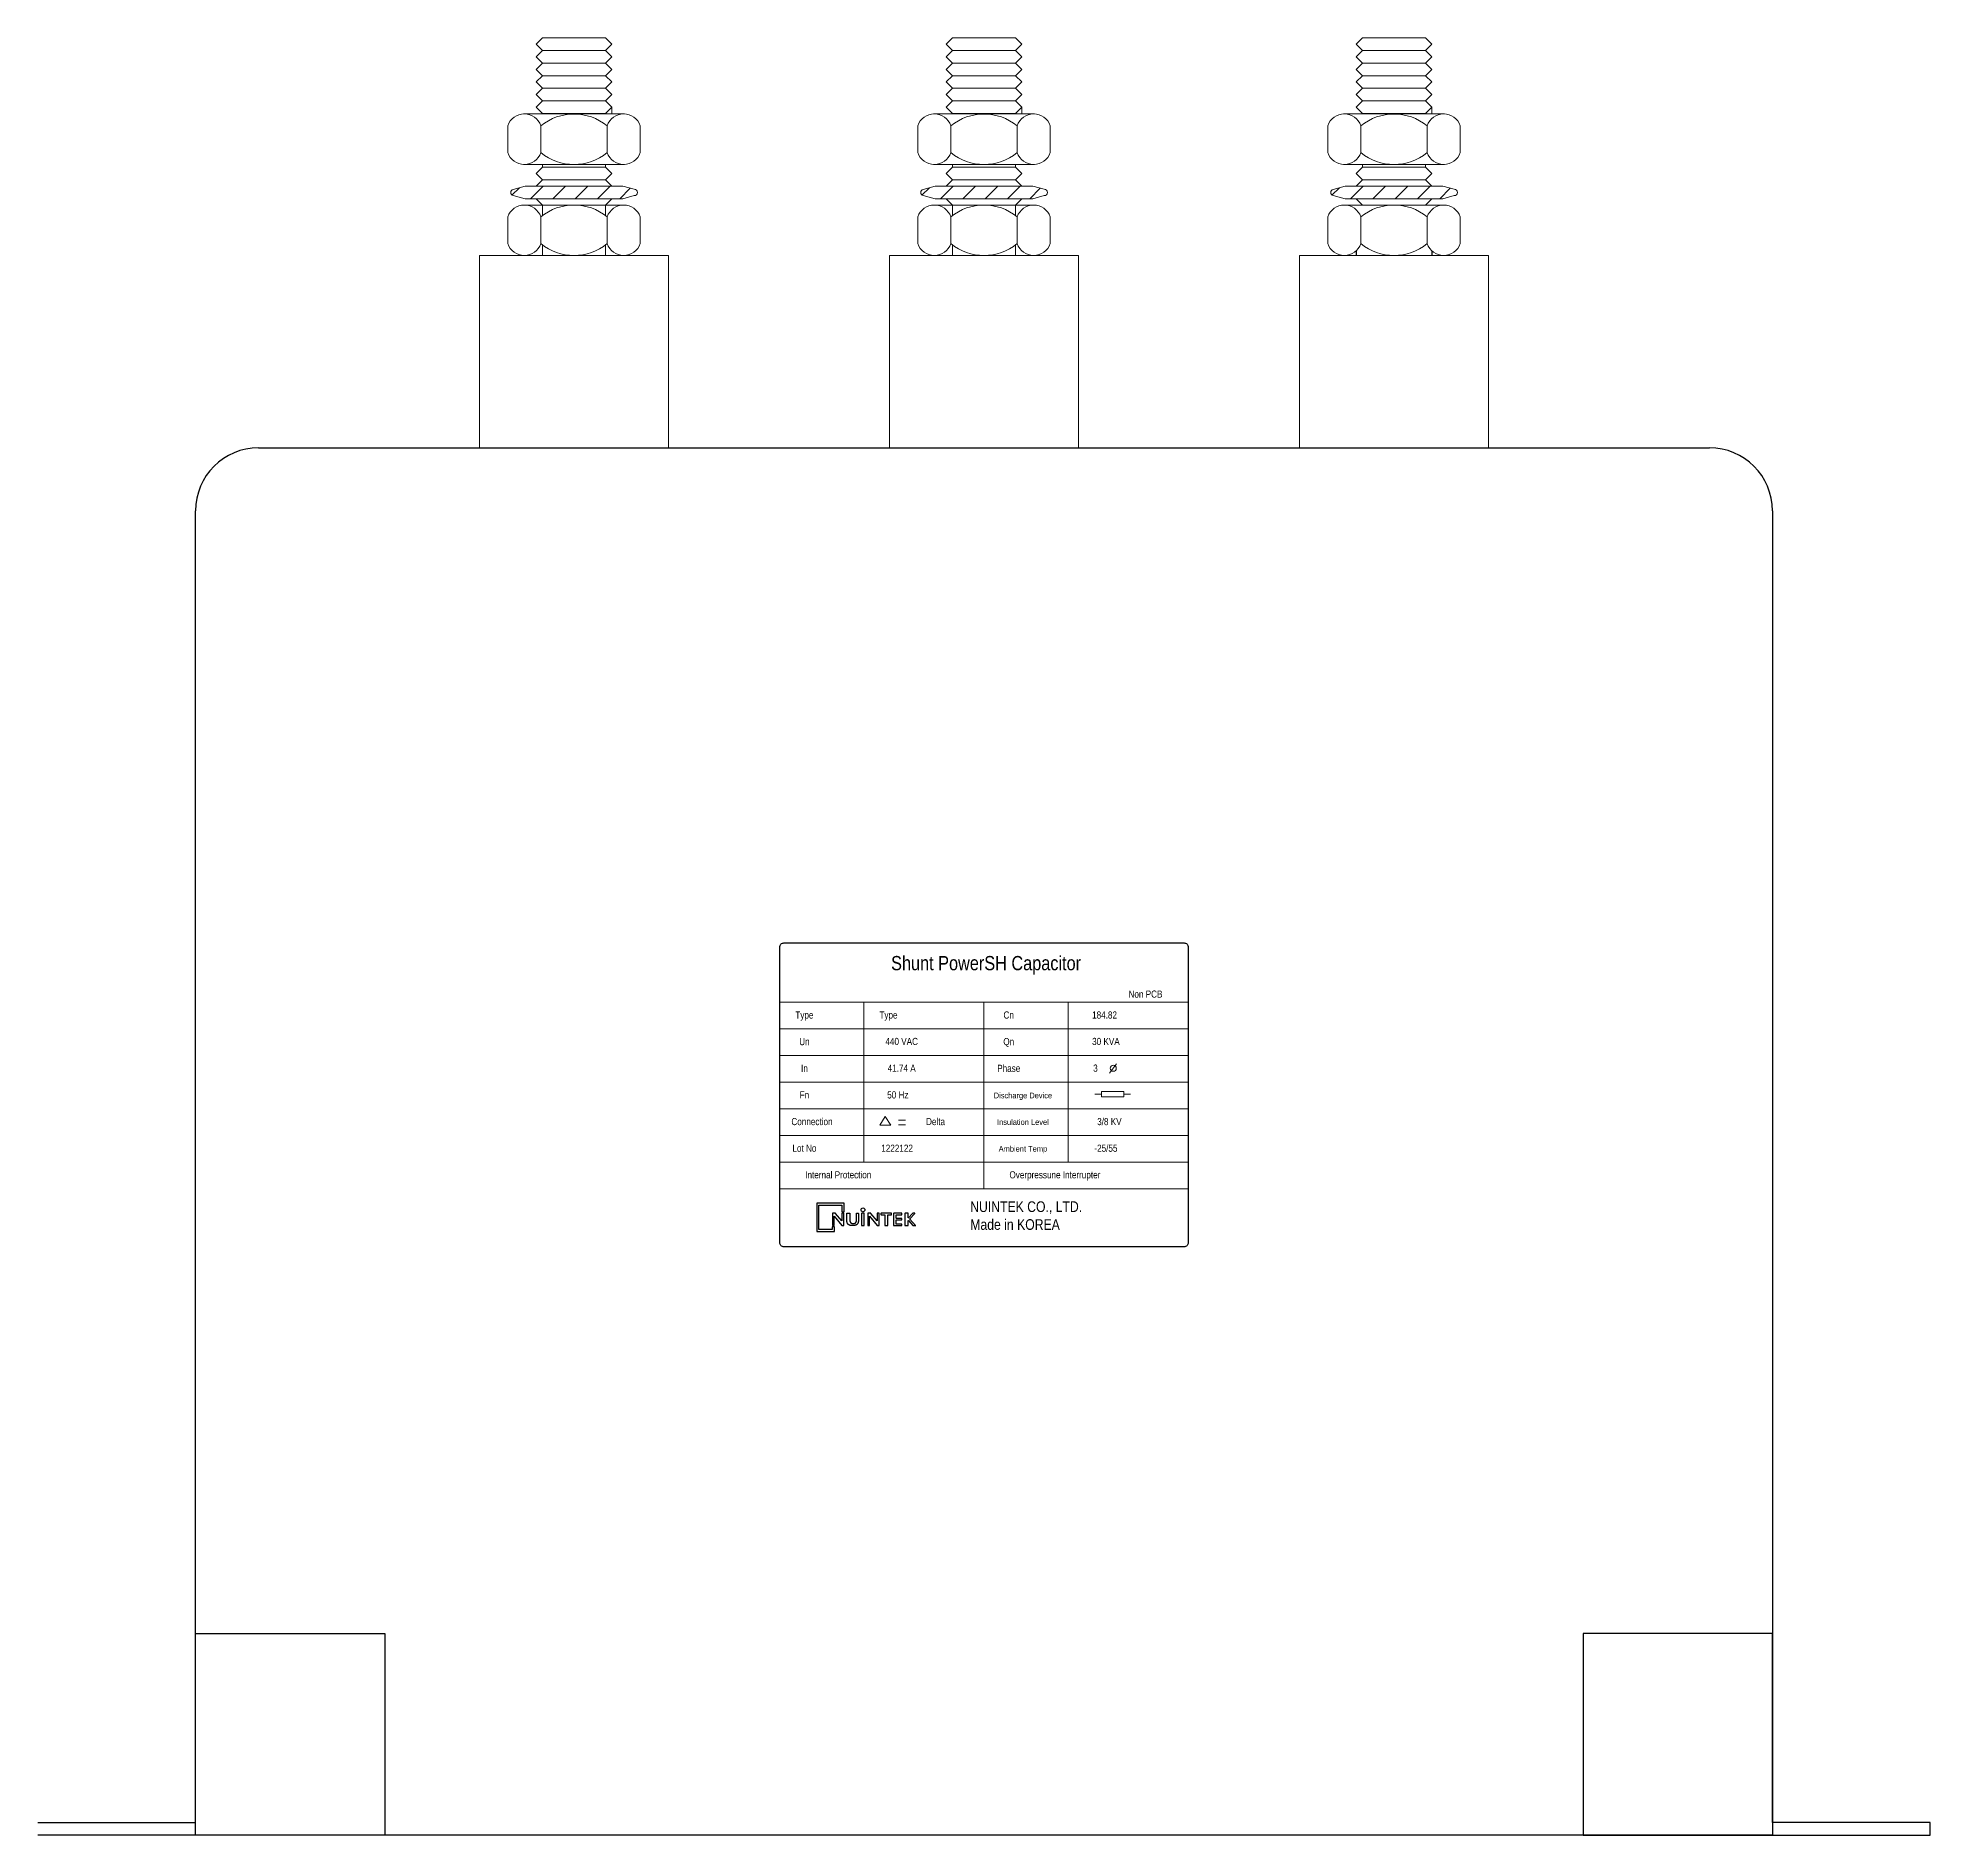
# Model space of a CAD drawing. Header units: millimetres. Extents: x 0 to 300, y 0 to 285.
import ezdxf
from ezdxf.enums import TextEntityAlignment as Align

# ---------------------------------------------------------------- set-up
doc = ezdxf.new("R2010")
doc.units = ezdxf.units.MM
doc.layers.add('00', color=7, linetype='Continuous', lineweight=0)
doc.styles.add('Helvetica-Narrow', font='txt')

# ---------------------------------------------------------------- blocks, each defined once
blk = doc.blocks.new('Nuintek')
at = {"color": 150}
blk.add_lwpolyline([(1.82, 2.33), (1.82, 3.83), (-2.8, 3.83), (-2.8, 3.83), (-2.8, -0.99), (0.18, -0.99), (0.18, -0.23), (-0.18, -0.23), (-0.18, -0.63), (-2.44, -0.63), (-2.44, 3.47), (1.45, 3.47), (1.45, 2.33)], close=True, dxfattribs=at)
for points in [[(-0.11, 0), (0.11, 0, 0.414214), (0.15, 0.04), (0.15, 1.58, -0.70472), (0.17, 1.59), (1.45, 0.03, 0.224867), (1.51, 0), (1.75, 0, 0.414214), (1.79, 0.04), (1.79, 2.07, 0.414214), (1.75, 2.11), (1.49, 2.11, 0.414214), (1.45, 2.07), (1.45, 0.81, -0.706602), (1.43, 0.8), (0.4, 2.08, 0.226187), (0.34, 2.11), (-0.11, 2.11, 0.414214), (-0.15, 2.07), (-0.15, 0.04, 0.414214)], [(4.82, 2.07), (4.82, 0.04, 0.414214), (4.86, 0), (5.23, 0, 0.414214), (5.27, 0.04), (5.27, 2.07, 0.414214), (5.23, 2.11), (4.86, 2.11, 0.414214)], [(5.89, 0), (6.12, 0, 0.414214), (6.16, 0.04), (6.16, 1.58, -0.70472), (6.18, 1.59), (7.45, 0.03, 0.224867), (7.52, 0), (7.76, 0, 0.414214), (7.8, 0.04), (7.8, 2.07, 0.414214), (7.76, 2.11), (7.5, 2.11, 0.414214), (7.46, 2.07), (7.46, 0.81, -0.706602), (7.44, 0.8), (6.4, 2.08, 0.226187), (6.34, 2.11), (5.89, 2.11, 0.414214), (5.85, 2.07), (5.85, 0.04, 0.414214)], [(9.86, 2.11), (8.15, 2.11, 0.414214), (8.11, 2.07), (8.11, 1.89, 0.414214), (8.15, 1.85), (8.74, 1.85, -0.414214), (8.78, 1.81), (8.78, 0.04, 0.414214), (8.82, 0), (9.26, 0, 0.414214), (9.3, 0.04), (9.3, 1.81, -0.414214), (9.34, 1.85), (9.86, 1.85, 0.414214), (9.9, 1.89), (9.9, 2.07, 0.414214)], [(11.68, 2.11), (10.37, 2.11, 0.414214), (10.22, 1.96), (10.22, 0.15, 0.414214), (10.37, 0), (11.68, 0), (11.68, 0.26), (10.74, 0.26, -0.414214), (10.7, 0.3), (10.7, 0.94, -0.414214), (10.74, 0.98), (11.66, 0.98), (11.66, 1.24), (10.74, 1.24, -0.414214), (10.7, 1.28), (10.7, 1.81, -0.414214), (10.74, 1.85), (11.68, 1.85)], [(13.02, 1.14), (13.86, 2.07, 0.650559), (13.85, 2.11), (13.58, 2.11, 0.208632), (13.47, 2.06), (12.77, 1.31, -0.681762), (12.75, 1.31), (12.75, 2.07, 0.414214), (12.71, 2.11), (12.23, 2.11, 0.414214), (12.19, 2.07), (12.19, 0.04, 0.414214), (12.23, 0), (12.71, 0, 0.414214), (12.75, 0.04), (12.75, 0.88, -0.687152), (12.77, 0.89), (13.52, 0.05, 0.212465), (13.64, 0), (13.99, 0, 0.656311), (14.01, 0.04), (13.02, 1.09, -0.390361)]]:
    blk.add_lwpolyline(points, format="xyb", close=True, dxfattribs=at)
blk.add_circle((5.04, 2.69), 0.326, dxfattribs=at)
blk.add_rational_spline([(2.31, 0.85), (2.31, 0.53), (2.41, 0.3), (2.61, 0.16), (2.75, 0.05), (2.95, 0), (3.2, 0), (3.44, 0), (3.82, 0.05), (3.97, 0.16), (4.17, 0.3), (4.27, 0.53), (4.27, 0.85), (4.27, 1.26), (4.27, 1.66), (4.27, 2.07), (4.27, 2.09), (4.25, 2.11), (4.23, 2.11), (4.14, 2.11), (4.06, 2.11), (3.97, 2.11), (3.95, 2.11), (3.93, 2.09), (3.93, 2.07), (3.93, 1.66), (3.93, 1.25), (3.93, 0.83), (3.93, 0.69), (3.88, 0.57), (3.78, 0.48), (3.68, 0.4), (3.54, 0.36), (3.38, 0.36), (3.21, 0.36), (3.08, 0.4), (2.98, 0.48), (2.88, 0.57), (2.83, 0.69), (2.83, 0.83), (2.83, 1.25), (2.83, 1.66), (2.83, 2.07), (2.83, 2.08), (2.83, 2.09), (2.82, 2.1), (2.81, 2.11), (2.8, 2.11), (2.79, 2.11), (2.64, 2.11), (2.5, 2.11), (2.35, 2.11), (2.34, 2.11), (2.33, 2.11), (2.32, 2.1), (2.31, 2.09), (2.31, 2.08), (2.31, 2.07), (2.31, 1.66), (2.31, 1.26), (2.31, 0.85)], [1, 1, 1, 1, 1, 1, 1, 1, 1, 1, 1, 1, 1, 1, 1, 1, 0.804737854124, 0.804737854124, 1, 1, 1, 1, 0.804737854124, 0.804737854124, 1, 1, 1, 1, 1, 1, 1, 1, 1, 1, 1, 1, 1, 1, 1, 1, 1, 1, 1, 0.949253021674, 0.949253021674, 1, 0.949253021674, 0.949253021674, 1, 1, 1, 1, 0.949253021674, 0.949253021674, 1, 0.949253021674, 0.949253021674, 1, 1, 1, 1], degree=3, knots=[0, 0, 0, 0, 1, 1, 1, 2, 2, 2, 3, 3, 3, 4, 4, 4, 5, 5, 5, 6.570796, 6.570796, 6.570796, 7.570796, 7.570796, 7.570796, 9.141593, 9.141593, 9.141593, 10.141593, 10.141593, 10.141593, 11.141593, 11.141593, 11.141593, 12.141593, 12.141593, 12.141593, 13.141593, 13.141593, 13.141593, 14.141593, 14.141593, 14.141593, 15.141593, 15.141593, 15.141593, 15.926991, 15.926991, 15.926991, 16.712389, 16.712389, 16.712389, 17.712389, 17.712389, 17.712389, 18.497787, 18.497787, 18.497787, 19.283185, 19.283185, 19.283185, 20.283185, 20.283185, 20.283185, 20.283185], dxfattribs=at)
blk = doc.blocks.new('*U471')
at = {"color": 74, "lineweight": 5}
for p, q in [((-70, 120.63), (-71, 121.63)), ((-60, 120.63), (-70, 120.63)), ((-60, 120.63), (-59, 121.63)), ((-5, 120.63), (-6, 121.63)), ((5, 120.63), (-5, 120.63)), ((5, 120.63), (6, 121.63)), ((60, 120.63), (59, 121.63)), ((70, 120.63), (60, 120.63)), ((70, 120.63), (71, 121.63)), ((-70, 118.63), (-71, 119.63)), ((-70, 116.63), (-71, 117.63)), ((-70, 116.63), (-71, 117.63)), ((-60, 118.63), (-70, 118.63)), ((-60, 118.63), (-59, 119.63)), ((-60, 116.63), (-59, 117.63)), ((-60, 116.63), (-59, 117.63)), ((-5, 118.63), (-6, 119.63)), ((-5, 116.63), (-6, 117.63)), ((-5, 116.63), (-6, 117.63)), ((5, 118.63), (-5, 118.63)), ((5, 118.63), (6, 119.63)), ((5, 116.63), (6, 117.63)), ((5, 116.63), (6, 117.63)), ((60, 118.63), (59, 119.63)), ((60, 116.63), (59, 117.63)), ((60, 116.63), (59, 117.63)), ((70, 118.63), (60, 118.63)), ((70, 118.63), (71, 119.63)), ((70, 116.63), (71, 117.63)), ((70, 116.63), (71, 117.63)), ((-70, 114.63), (-71, 115.63)), ((-70, 114.63), (-71, 115.63)), ((-60, 116.63), (-70, 116.63)), ((-60, 116.63), (-70, 116.63)), ((-60, 114.63), (-70, 114.63)), ((-60, 114.63), (-70, 114.63)), ((-60, 114.63), (-59, 115.63)), ((-60, 114.63), (-59, 115.63)), ((-5, 114.63), (-6, 115.63)), ((-5, 114.63), (-6, 115.63)), ((5, 116.63), (-5, 116.63)), ((5, 116.63), (-5, 116.63)), ((5, 114.63), (-5, 114.63)), ((5, 114.63), (-5, 114.63)), ((5, 114.63), (6, 115.63)), ((5, 114.63), (6, 115.63)), ((60, 114.63), (59, 115.63)), ((60, 114.63), (59, 115.63)), ((70, 116.63), (60, 116.63)), ((70, 116.63), (60, 116.63)), ((70, 114.63), (60, 114.63)), ((70, 114.63), (60, 114.63)), ((70, 114.63), (71, 115.63)), ((70, 114.63), (71, 115.63)), ((-70, 112.63), (-71, 113.63)), ((-70, 110.63), (-71, 111.63)), ((-60, 112.63), (-70, 112.63)), ((-60, 112.63), (-59, 113.63)), ((-60, 110.63), (-59, 111.63)), ((-5, 112.63), (-6, 113.63)), ((-5, 110.63), (-6, 111.63)), ((5, 112.63), (-5, 112.63)), ((5, 112.63), (6, 113.63)), ((5, 110.63), (6, 111.63)), ((60, 112.63), (59, 113.63)), ((60, 110.63), (59, 111.63)), ((70, 112.63), (60, 112.63)), ((70, 112.63), (71, 113.63)), ((70, 110.63), (71, 111.63)), ((-60, 110.63), (-70, 110.63)), ((5, 110.63), (-5, 110.63)), ((70, 110.63), (60, 110.63)), ((-70, 102.12), (-70, 102.56)), ((-60, 102.12), (-70, 102.12)), ((-60, 102.12), (-60, 102.56)), ((-5, 102.12), (-5, 102.56)), ((5, 102.12), (-5, 102.12)), ((5, 102.12), (5, 102.56)), ((60, 102.12), (60, 102.56)), ((70, 102.12), (60, 102.12)), ((70, 102.12), (70, 102.56)), ((-72.75, 99.11), (-74.65, 98.6)), ((-72.75, 99.11), (-70.5, 99.11)), ((-72.75, 99.11), (-57.25, 99.11)), ((-71.88, 97.11), (-69.88, 99.11)), ((-70, 100.12), (-71, 101.12)), ((-70.99, 99.11), (-71, 99.12)), ((-70.99, 99.11), (-71, 99.12)), ((-60, 100.12), (-70, 100.12)), ((-68.35, 97.11), (-66.35, 99.11)), ((-64.81, 97.11), (-62.81, 99.11)), ((-61.27, 97.11), (-59.27, 99.11)), ((-60, 100.12), (-59, 101.12)), ((-57.25, 99.11), (-59.5, 99.11)), ((-59.01, 99.11), (-59, 99.12)), ((-59.01, 99.11), (-59, 99.12)), ((-55.44, 98.61), (-57.25, 99.11)), ((-7.75, 99.11), (-9.65, 98.6)), ((-7.75, 99.11), (7.75, 99.11)), ((-7.75, 99.11), (-5.5, 99.11)), ((-6.88, 97.11), (-4.88, 99.11)), ((-5, 100.12), (-6, 101.12)), ((-5.99, 99.11), (-6, 99.12)), ((-5.99, 99.11), (-6, 99.12)), ((5, 100.12), (-5, 100.12)), ((-3.35, 97.11), (-1.35, 99.11)), ((0.19, 97.11), (2.19, 99.11)), ((3.73, 97.11), (5.73, 99.11)), ((5, 100.12), (6, 101.12)), ((7.75, 99.11), (5.5, 99.11)), ((5.99, 99.11), (6, 99.12)), ((5.99, 99.11), (6, 99.12)), ((9.56, 98.61), (7.75, 99.11)), ((57.25, 99.11), (55.35, 98.6)), ((57.25, 99.11), (59.5, 99.11)), ((57.25, 99.11), (72.75, 99.11)), ((58.12, 97.11), (60.12, 99.11)), ((60, 100.12), (59, 101.12)), ((59.01, 99.11), (59, 99.12)), ((59.01, 99.11), (59, 99.12)), ((70, 100.12), (60, 100.12)), ((61.65, 97.11), (63.65, 99.11)), ((65.19, 97.11), (67.19, 99.11)), ((68.73, 97.11), (70.73, 99.11)), ((70, 100.12), (71, 101.12)), ((72.75, 99.11), (70.5, 99.11)), ((70.99, 99.11), (71, 99.12)), ((70.99, 99.11), (71, 99.12)), ((74.56, 98.61), (72.75, 99.11)), ((-74.83, 97.7), (-73.66, 98.86)), ((-72.75, 97.11), (-74.65, 97.62)), ((-70.5, 97.11), (-72.75, 97.11)), ((-57.25, 97.11), (-72.75, 97.11)), ((-70, 96.12), (-71, 97.12)), ((-70, 96.12), (-70, 94.44)), ((-60, 96.12), (-70, 96.12)), ((-60, 96.12), (-70, 96.12)), ((-60, 96.12), (-59, 97.12)), ((-60, 96.12), (-59, 97.12)), ((-60, 96.12), (-60, 94.44)), ((-57.25, 97.11), (-59.5, 97.11)), ((-57.74, 97.11), (-56.07, 98.78)), ((-55.44, 97.61), (-57.25, 97.11)), ((-9.83, 97.7), (-8.66, 98.86)), ((-7.75, 97.11), (-9.65, 97.62)), ((7.75, 97.11), (-7.75, 97.11)), ((-5.5, 97.11), (-7.75, 97.11)), ((-5, 96.12), (-6, 97.12)), ((-5, 96.12), (-5, 94.44)), ((5, 96.12), (-5, 96.12)), ((5, 96.12), (-5, 96.12)), ((5, 96.12), (6, 97.12)), ((5, 96.12), (6, 97.12)), ((5, 96.12), (5, 94.44)), ((7.75, 97.11), (5.5, 97.11)), ((7.26, 97.11), (8.93, 98.78)), ((9.56, 97.61), (7.75, 97.11)), ((55.17, 97.7), (56.34, 98.86)), ((57.25, 97.11), (55.35, 97.62)), ((59.5, 97.11), (57.25, 97.11)), ((72.75, 97.11), (57.25, 97.11)), ((60, 96.12), (59, 97.12)), ((70, 96.12), (60, 96.12)), ((70, 96.12), (60, 96.12)), ((70, 96.12), (71, 97.12)), ((70, 96.12), (71, 97.12)), ((72.75, 97.11), (70.5, 97.11)), ((72.26, 97.11), (73.93, 98.78)), ((74.56, 97.61), (72.75, 97.11)), ((-75.5, 90), (-75.5, 94.25)), ((-54.5, 90), (-54.5, 94.25)), ((-10.5, 90), (-10.5, 94.25)), ((10.5, 90), (10.5, 94.25)), ((54.5, 90), (54.5, 94.25)), ((75.5, 90), (75.5, 94.25)), ((-50, 88.12), (-80, 88.12)), ((-80, 88.12), (-80, 57.63)), ((-70, 89.8), (-70, 88.12)), ((-60, 89.8), (-60, 88.12)), ((-50, 57.63), (-50, 88.12)), ((15, 88.12), (-15, 88.12)), ((-15, 88.12), (-15, 57.63)), ((-15, 88.12), (-15, 57.63)), ((-15, 88.12), (-15, 57.63)), ((-5, 89.8), (-5, 88.12)), ((5, 89.8), (5, 88.12)), ((15, 57.63), (15, 88.12)), ((15, 57.63), (15, 88.12)), ((15, 57.63), (15, 88.12)), ((80, 88.12), (50, 88.12)), ((50, 88.12), (50, 57.63)), ((50, 88.12), (50, 57.63)), ((50, 88.12), (50, 57.63)), ((80, 57.63), (80, 88.12)), ((80, 57.63), (80, 88.12)), ((80, 57.63), (80, 88.12)), ((-50, 57.63), (-50, 86.12)), ((15, 57.63), (15, 86.12)), ((15, 57.63), (15, 86.12)), ((15, 57.63), (15, 86.12)), ((80, 57.63), (80, 86.12)), ((80, 57.63), (80, 86.12)), ((80, 57.63), (80, 86.12)), ((-65, 57.63), (-50, 57.63)), ((0, 57.63), (15, 57.63)), ((0, 57.63), (15, 57.63)), ((0, 57.63), (15, 57.63)), ((65, 57.63), (80, 57.63)), ((65, 57.63), (80, 57.63)), ((65, 57.63), (80, 57.63)), ((0, -20.89), (13.2, -20.89)), ((0, -20.89), (13.2, -20.89)), ((0, -20.89), (13.2, -20.89))]:
    blk.add_line(p, q, dxfattribs=at)
at = {"color": 74}
for p, q in [((59, 88.85), (59, 88.12)), ((71.01, 88.84), (71.01, 88.12)), ((-115, 57.63), (115, 57.63)), ((-115, 57.63), (115, 57.63)), ((-125, -162.37), (-125, 47.63)), ((125, 47.63), (125, -162.37)), ((-125, -160.37), (-125, -130.37)), ((-125, -130.37), (-95, -130.37)), ((-95, -130.37), (-95, -162.37)), ((95, -130.37), (95, -162.37)), ((125, -130.37), (95, -130.37)), ((125, -160.37), (125, -130.37)), ((-150, -160.37), (-125, -160.37)), ((150, -160.37), (125, -160.37)), ((150, -162.37), (150, -160.37)), ((-95, -162.37), (-150, -162.37)), ((125, -162.37), (-125, -162.37)), ((95, -162.37), (150, -162.37))]:
    blk.add_line(p, q, dxfattribs=at)
at = {"lineweight": 9}
for p, q in [((-32.38, -30.3), (32.38, -30.3)), ((-19.05, -30.3), (-19.05, -55.64)), ((0, -30.3), (0, -59.87)), ((13.33, -30.3), (13.33, -55.64)), ((-32.38, -34.52), (32.38, -34.52)), ((-32.38, -38.75), (32.38, -38.75)), ((19.91, -41.53), (21.02, -40.05)), ((-32.38, -42.97), (32.38, -42.97)), ((18.65, -44.87), (17.59, -44.87)), ((22.19, -44.87), (23.25, -44.87)), ((-32.38, -47.2), (32.38, -47.2)), ((-13.56, -49.01), (-12.43, -49.01)), ((-13.56, -49.73), (-12.43, -49.73)), ((-32.38, -51.42), (32.38, -51.42)), ((-32.38, -55.64), (32.38, -55.64)), ((-32.38, -59.87), (32.38, -59.87))]:
    blk.add_line(p, q, dxfattribs=at)
at = {"color": 150}
blk.add_lwpolyline([(-31.71, -20.89), (31.71, -20.89, -0.414214), (32.38, -21.57), (32.38, -68.4, -0.414214), (31.71, -69.07), (-31.71, -69.07, -0.414214), (-32.38, -68.4), (-32.38, -21.57, -0.414214)], format="xyb", close=True, dxfattribs=at)
at = {"lineweight": 9}
blk.add_lwpolyline([(18.65, -45.29), (22.19, -45.29), (22.19, -44.44), (18.65, -44.44)], close=True, dxfattribs=at)
blk.add_lwpolyline([(-16.5, -49.78), (-14.78, -49.78), (-15.69, -48.42), (-16.5, -49.78)], dxfattribs=at)
blk.add_circle((20.49, -40.76), 0.475, dxfattribs=at)
at = {"color": 74, "lineweight": 5}
for centre, start, end in [((-74.54, 98.11), 102.246, 257.754), ((-55.44, 98.11), 270, 90), ((-9.54, 98.11), 102.246, 257.754), ((9.56, 98.11), 270, 90), ((55.46, 98.11), 102.246, 257.754), ((74.56, 98.11), 270, 90)]:
    blk.add_arc(centre, 0.5, start, end, dxfattribs=at)
at = {"color": 74}
for centre, start, end in [((-115, 47.63), 90, 180), ((115, 47.63), 0, 90)]:
    blk.add_arc(centre, 10, start, end, dxfattribs=at)
at = {"layer": '00', "color": 74, "lineweight": 5}
for p, q in [((-71, 121.63), (-70, 122.63)), ((-71, 119.63), (-70, 120.63)), ((-70, 122.63), (-60, 122.63)), ((-70, 120.63), (-60, 120.63)), ((-59, 121.63), (-60, 122.63)), ((-59, 119.63), (-60, 120.63)), ((-6, 121.63), (-5, 122.63)), ((-6, 119.63), (-5, 120.63)), ((-5, 122.63), (5, 122.63)), ((-5, 120.63), (5, 120.63)), ((6, 121.63), (5, 122.63)), ((6, 119.63), (5, 120.63)), ((59, 121.63), (60, 122.63)), ((59, 119.63), (60, 120.63)), ((60, 122.63), (70, 122.63)), ((60, 120.63), (70, 120.63)), ((71, 121.63), (70, 122.63)), ((71, 119.63), (70, 120.63)), ((-71, 117.63), (-70, 118.63)), ((-71, 117.63), (-70, 118.63)), ((-70, 118.63), (-60, 118.63)), ((-70, 118.63), (-60, 118.63)), ((-59, 117.63), (-60, 118.63)), ((-59, 117.63), (-60, 118.63)), ((-6, 117.63), (-5, 118.63)), ((-6, 117.63), (-5, 118.63)), ((-5, 118.63), (5, 118.63)), ((-5, 118.63), (5, 118.63)), ((6, 117.63), (5, 118.63)), ((6, 117.63), (5, 118.63)), ((59, 117.63), (60, 118.63)), ((59, 117.63), (60, 118.63)), ((60, 118.63), (70, 118.63)), ((60, 118.63), (70, 118.63)), ((71, 117.63), (70, 118.63)), ((71, 117.63), (70, 118.63)), ((-71, 115.63), (-70, 116.63)), ((-71, 115.63), (-70, 116.63)), ((-71, 113.63), (-70, 114.63)), ((-70, 116.63), (-60, 116.63)), ((-70, 116.63), (-60, 116.63)), ((-70, 114.63), (-60, 114.63)), ((-59, 115.63), (-60, 116.63)), ((-59, 115.63), (-60, 116.63)), ((-59, 113.63), (-60, 114.63)), ((-6, 115.63), (-5, 116.63)), ((-6, 115.63), (-5, 116.63)), ((-6, 113.63), (-5, 114.63)), ((-5, 116.63), (5, 116.63)), ((-5, 116.63), (5, 116.63)), ((-5, 114.63), (5, 114.63)), ((6, 115.63), (5, 116.63)), ((6, 115.63), (5, 116.63)), ((6, 113.63), (5, 114.63)), ((59, 115.63), (60, 116.63)), ((59, 115.63), (60, 116.63)), ((59, 113.63), (60, 114.63)), ((60, 116.63), (70, 116.63)), ((60, 116.63), (70, 116.63)), ((60, 114.63), (70, 114.63)), ((71, 115.63), (70, 116.63)), ((71, 115.63), (70, 116.63)), ((71, 113.63), (70, 114.63)), ((-71, 111.63), (-70, 112.63)), ((-70, 112.63), (-60, 112.63)), ((-59, 111.63), (-60, 112.63)), ((-59, 110.56), (-59, 111.63)), ((-6, 111.63), (-5, 112.63)), ((-5, 112.63), (5, 112.63)), ((6, 111.63), (5, 112.63)), ((6, 110.56), (6, 111.63)), ((59, 111.63), (60, 112.63)), ((60, 112.63), (70, 112.63)), ((71, 111.63), (70, 112.63)), ((71, 110.56), (71, 111.63)), ((-75.5, 108.68), (-75.5, 104.43)), ((-57, 110.56), (-73, 110.56)), ((-73, 110.56), (-58.99, 110.56)), ((-70.25, 104.43), (-70.25, 108.68)), ((-59.75, 104.43), (-59.75, 108.68)), ((-54.5, 108.68), (-54.5, 104.43)), ((-10.5, 108.68), (-10.5, 104.43)), ((-8, 110.56), (6.01, 110.56)), ((8, 110.56), (-8, 110.56)), ((-5.25, 104.43), (-5.25, 108.68)), ((5.25, 104.43), (5.25, 108.68)), ((10.5, 108.68), (10.5, 104.43)), ((54.5, 108.68), (54.5, 104.43)), ((57, 110.56), (71.01, 110.56)), ((73, 110.56), (57, 110.56)), ((59.75, 104.43), (59.75, 108.68)), ((70.25, 104.43), (70.25, 108.68)), ((75.5, 108.68), (75.5, 104.43)), ((-57, 102.56), (-73, 102.56)), ((-71, 101.12), (-70, 102.12)), ((-70, 102.12), (-60, 102.12)), ((-59, 101.12), (-60, 102.12)), ((8, 102.56), (-8, 102.56)), ((-6, 101.12), (-5, 102.12)), ((-5, 102.12), (5, 102.12)), ((6, 101.12), (5, 102.12)), ((73, 102.56), (57, 102.56)), ((59, 101.12), (60, 102.12)), ((60, 102.12), (70, 102.12)), ((71, 101.12), (70, 102.12)), ((-71, 99.12), (-70, 100.12)), ((-71, 99.12), (-70, 100.12)), ((-70, 100.12), (-60, 100.12)), ((-70, 100.12), (-60, 100.12)), ((-59, 99.12), (-60, 100.12)), ((-59, 99.12), (-60, 100.12)), ((-6, 99.12), (-5, 100.12)), ((-6, 99.12), (-5, 100.12)), ((-5, 100.12), (5, 100.12)), ((-5, 100.12), (5, 100.12)), ((6, 99.12), (5, 100.12)), ((6, 99.12), (5, 100.12)), ((59, 99.12), (60, 100.12)), ((59, 99.12), (60, 100.12)), ((60, 100.12), (70, 100.12)), ((60, 100.12), (70, 100.12)), ((71, 99.12), (70, 100.12)), ((71, 99.12), (70, 100.12)), ((-73, 96.12), (-58.99, 96.12)), ((-57, 96.12), (-73, 96.12)), ((-70, 96.12), (-60, 96.12)), ((8, 96.12), (-8, 96.12)), ((-8, 96.12), (6.01, 96.12)), ((-5, 96.12), (5, 96.12)), ((73, 96.12), (57, 96.12)), ((57, 96.12), (71.01, 96.12)), ((60, 96.12), (70, 96.12)), ((-75.5, 90), (-75.5, 94.25)), ((-75.5, 94.25), (-75.5, 90)), ((-70.25, 90), (-70.25, 94.25)), ((-59.75, 90), (-59.75, 94.25)), ((-54.5, 90), (-54.5, 94.25)), ((-54.5, 94.25), (-54.5, 90)), ((-10.5, 94.25), (-10.5, 90)), ((-10.5, 90), (-10.5, 94.25)), ((-5.25, 90), (-5.25, 94.25)), ((5.25, 90), (5.25, 94.25)), ((10.5, 94.25), (10.5, 90)), ((10.5, 90), (10.5, 94.25)), ((54.5, 94.25), (54.5, 90)), ((54.5, 90), (54.5, 94.25)), ((59.75, 90), (59.75, 94.25)), ((70.25, 90), (70.25, 94.25)), ((75.5, 94.25), (75.5, 90)), ((75.5, 90), (75.5, 94.25)), ((-57, 88.12), (-73, 88.12)), ((-57, 88.12), (-73, 88.12)), ((-71.01, 88.12), (-58.99, 88.12)), ((8, 88.12), (-8, 88.12)), ((8, 88.12), (-8, 88.12)), ((-6.01, 88.12), (6.01, 88.12)), ((73, 88.12), (57, 88.12)), ((73, 88.12), (57, 88.12)), ((58.99, 88.12), (71.01, 88.12))]:
    blk.add_line(p, q, dxfattribs=at)
for centre, radius, start, end in [((-72.88, 107.79), 2.77, 18.8098, 161.1902), ((-65, 102.27), 8.28, 50.6699, 129.3301), ((-57.12, 107.79), 2.77, 18.8098, 161.1902), ((-7.88, 107.79), 2.77, 18.8098, 161.1902), ((0, 102.27), 8.28, 50.6699, 129.3301), ((7.88, 107.79), 2.77, 18.8098, 161.1902), ((57.12, 107.79), 2.77, 18.8098, 161.1902), ((65, 102.27), 8.28, 50.6699, 129.3301), ((72.88, 107.79), 2.77, 18.8098, 161.1902), ((-72.88, 105.33), 2.77, 198.8098, 341.1902), ((-65, 110.84), 8.28, 230.6699, 309.3301), ((-57.12, 105.33), 2.77, 198.8098, 341.1902), ((-7.88, 105.33), 2.77, 198.8098, 341.1902), ((0, 110.84), 8.28, 230.6699, 309.3301), ((7.88, 105.33), 2.77, 198.8098, 341.1902), ((57.12, 105.33), 2.77, 198.8098, 341.1902), ((65, 110.84), 8.28, 230.6699, 309.3301), ((72.88, 105.33), 2.77, 198.8098, 341.1902), ((-72.88, 93.35), 2.77, 18.8098, 161.1902), ((-65, 87.84), 8.28, 50.6699, 129.3301), ((-57.12, 93.35), 2.77, 18.8098, 161.1902), ((-7.88, 93.35), 2.77, 18.8098, 161.1902), ((0, 87.84), 8.28, 50.6699, 129.3301), ((7.88, 93.35), 2.77, 18.8098, 161.1902), ((57.12, 93.35), 2.77, 18.8098, 161.1902), ((65, 87.84), 8.28, 50.6699, 129.3301), ((72.88, 93.35), 2.77, 18.8098, 161.1902), ((-72.88, 90.89), 2.77, 198.8098, 341.1902), ((-72.88, 90.89), 2.77, 198.8098, 341.1902), ((-65, 96.41), 8.28, 230.6699, 309.3301), ((-65, 96.41), 8.28, 230.6699, 309.3301), ((-57.12, 90.89), 2.77, 198.8098, 341.1902), ((-57.12, 90.89), 2.77, 198.8098, 341.1902), ((-7.88, 90.89), 2.77, 198.8098, 341.1902), ((-7.88, 90.89), 2.77, 198.8098, 341.1902), ((0, 96.41), 8.28, 230.6699, 309.3301), ((0, 96.41), 8.28, 230.6699, 309.3301), ((7.88, 90.89), 2.77, 198.8098, 341.1902), ((7.88, 90.89), 2.77, 198.8098, 341.1902), ((57.12, 90.89), 2.77, 198.8098, 341.1902), ((57.12, 90.89), 2.77, 198.8098, 341.1902), ((65, 96.41), 8.28, 230.6699, 309.3301), ((65, 96.41), 8.28, 230.6699, 309.3301), ((72.88, 90.89), 2.77, 198.8098, 341.1902), ((72.88, 90.89), 2.77, 198.8098, 341.1902)]:
    blk.add_arc(centre, radius, start, end, dxfattribs=at)
at = {"xscale": 0.9316960616124561, "yscale": 0.9316960616124561, "zscale": 0.9316960616124561}
blk.add_blockref('Nuintek', (-23.89, -65.72), dxfattribs=at)
at = {"style": 'Helvetica-Narrow'}
for s, height, p in [('Shunt PowerSH Capacitor', 2.2528, (0.33, -24.09)), ('Non PCB', 1.126, (25.6, -29)), ('Type', 1.126, (-28.47, -32.32)), ('Type', 1.126, (-15.14, -32.32)), ('Cn', 1.126, (3.92, -32.32)), ('184.82', 1.126, (19.11, -32.32)), ('Un', 1.126, (-28.47, -36.54)), ('Qn', 1.126, (3.92, -36.54)), ('In', 1.126, (-28.47, -40.77)), ('41.74 A', 1.126, (-13.05, -40.74)), ('Phase', 1.126, (3.92, -40.77)), ('3', 1.13, (17.67, -40.74)), ('Fn', 1.126, (-28.47, -44.99)), ('50 Hz', 1.126, (-13.66, -44.99)), ('Discharge Device', 0.9011, (6.17, -45.08)), ('Connection', 1.126, (-27.27, -49.22)), ('Delta', 1.126, (-7.68, -49.22)), ('Insulation Level', 0.9011, (6.17, -49.3)), ('3/8 KV', 1.126, (19.88, -49.22)), ('Lot No', 1.126, (-28.47, -53.44)), ('1222122', 1.126, (-13.78, -53.44)), ('Ambient Temp', 0.9011, (6.17, -53.53)), ('-25/55', 1.126, (19.33, -53.44)), ('Internal Protection', 1.1264, (-23.1, -57.66)), ('Overpressune Interrupter', 1.1264, (11.24, -57.66))]:
    blk.add_text(s, height=height, dxfattribs=at).set_placement(p, align=Align.MIDDLE_CENTER)
at = {"color": 1, "style": 'Helvetica-Narrow'}
for s, p in [('440 VAC', (-13.05, -36.51)), ('30 KVA', (19.33, -36.51))]:
    blk.add_text(s, height=1.126, dxfattribs=at).set_placement(p, align=Align.MIDDLE_CENTER)
at = {"style": 'Helvetica-Narrow'}
for s, p in [('NUINTEK CO., LTD.', (-2.18, -62.71)), ('Made in KOREA', (-2.18, -65.54))]:
    blk.add_text(s, height=1.6896, dxfattribs=at).set_placement(p, align=Align.MIDDLE_LEFT)

msp = doc.modelspace()

# ---------------------------------------------------------------- block references
msp.add_blockref('*U471', (150, 162.37))

doc.saveas('drawing.dxf')
